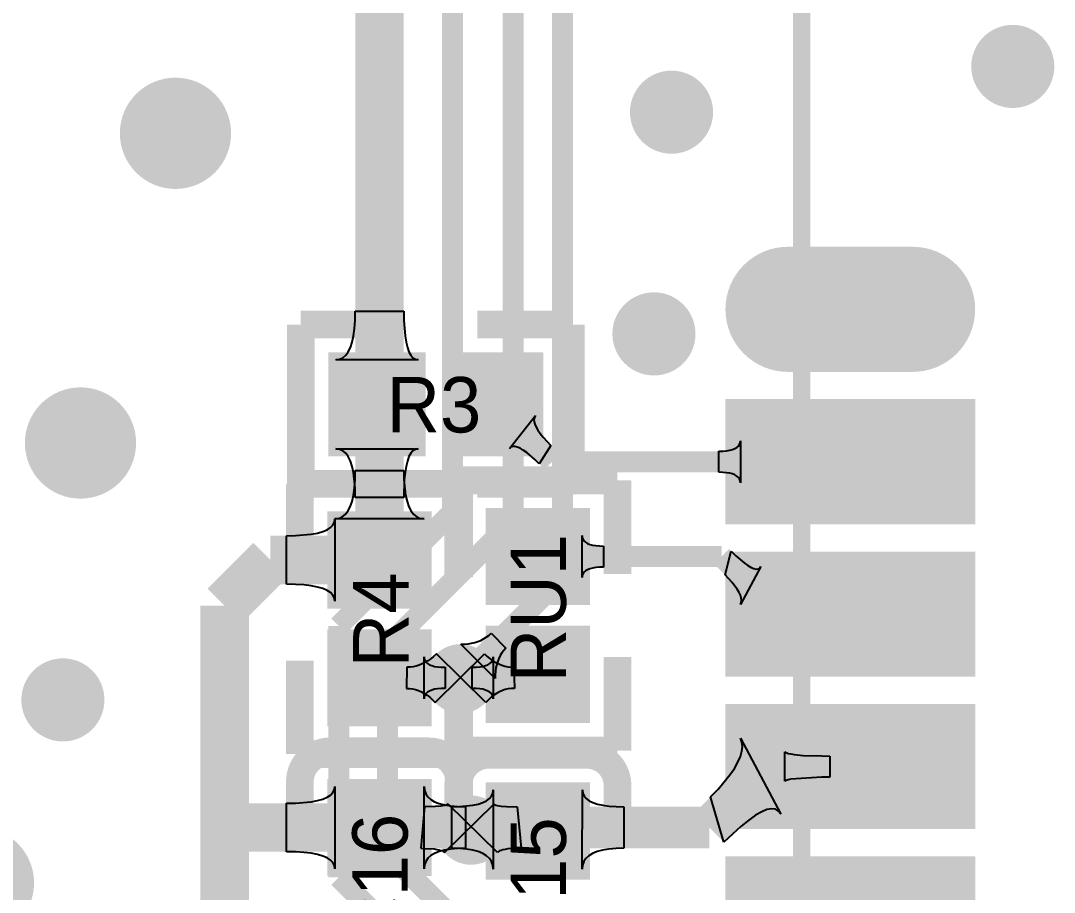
# Model space of a CAD drawing. Extents: x 53.3 to 135, y 28 to 125.4.
# Drawn here: x 108.38 to 115.84, y 51.77 to 58.06 of the extents above; entities that cross this region are included whole.
import ezdxf

# ---------------------------------------------------------------- set-up
doc = ezdxf.new("R2010")
doc.units = 0
doc.header["$MEASUREMENT"] = 0
for name, color, linetype in [('BOTTOMLAYER', 5, 'CONTINUOUS'), ('BOTTOMSOLDER', 6, 'CONTINUOUS'), ('MULTILAYER', 9, 'CONTINUOUS'), ('TOPLAYER', 1, 'CONTINUOUS'), ('TOPOVERLAY', 2, 'CONTINUOUS'), ('TOPPASTE', 8, 'CONTINUOUS'), ('TOPSOLDER', 216, 'CONTINUOUS')]:
    doc.layers.add(name, color=color, linetype=linetype)

msp = doc.modelspace()

# ---------------------------------------------------------------- linework, layer by layer
at = {"layer": 'BOTTOMLAYER'}
for p, q in [((111.660755, 53.576438), (111.683168, 53.583451)), ((111.683168, 53.583451), (111.704402, 53.592085)), ((111.704402, 53.592085), (111.724455, 53.602336)), ((111.724455, 53.602336), (111.743327, 53.614211)), ((111.743327, 53.614211), (111.761021, 53.627703)), ((111.761021, 53.627703), (111.777536, 53.642816)), ((111.777536, 53.642816), (111.885016, 53.535336)), ((111.559299, 53.564587), (111.586434, 53.56512)), ((111.806787, 53.317099), (111.559299, 53.564587)), ((111.586434, 53.56512), (111.612388, 53.567272)), ((111.612388, 53.567272), (111.637161, 53.571046)), ((111.637161, 53.571046), (111.660755, 53.576438)), ((111.869903, 53.518821), (111.856411, 53.501127)), ((111.885016, 53.535336), (111.869903, 53.518821)), ((111.825651, 53.440968), (111.818638, 53.418555)), ((111.834285, 53.462202), (111.825651, 53.440968)), ((111.844536, 53.482255), (111.834285, 53.462202)), ((111.856411, 53.501127), (111.844536, 53.482255)), ((111.809472, 53.370188), (111.80732, 53.344234)), ((111.813246, 53.394961), (111.809472, 53.370188)), ((111.818638, 53.418555), (111.813246, 53.394961)), ((111.80732, 53.344234), (111.806787, 53.317099))]:
    msp.add_line(p, q, dxfattribs=at)
at = {"layer": 'BOTTOMLAYER', "const_width": 0.152001}
for points in [[(111.9378, 54.4576), (111.9378, 62.5348)], [(111.498601, 54.516203), (111.498601, 62.211999)], [(112.2934, 54.0512), (112.2934, 59.9694)], [(110.678798, 53.6964), (111.498601, 54.516203)], [(111.030799, 53.550599), (111.9378, 54.4576)], [(111.5568, 53.3146), (112.2934, 54.0512)], [(110.678798, 51.881202), (110.678798, 53.6964)], [(111.030799, 52.062601), (111.030799, 53.550599)], [(111.030799, 52.062601), (111.959601, 51.133799)], [(110.678798, 51.881202), (111.6076, 50.9524)]]:
    msp.add_lwpolyline(points, dxfattribs=at)
at = {"layer": 'BOTTOMLAYER'}
for points, const_width in [([(115.3946, 57.7342, 1), (115.6946, 57.7342, 1)], 0.299999), ([(112.9308, 57.404, 1), (113.2308, 57.404, 1)], 0.299999), ([(109.3494, 57.2516, 1), (109.6494, 57.2516, 1)], 0.299999), ([(112.8038, 55.8038, 1), (113.1038, 55.8038, 1)], 0.299999), ([(108.6636, 55.0164, 1), (108.9636, 55.0164, 1)], 0.299999), ([(111.431802, 53.3146, 1), (111.681798, 53.3146, 1)], 0.249999), ([(108.5366, 53.1622, 1), (108.8366, 53.1622, 1)], 0.299999), ([(111.508002, 52.2224, 1), (111.757998, 52.2224, 1)], 0.249999)]:
    msp.add_lwpolyline(points, format="xyb", close=True, dxfattribs=dict(at, const_width=const_width))
at = {"layer": 'BOTTOMSOLDER', "const_width": 0.401599}
for points in [[(109.2986, 57.2516, 1), (109.7002, 57.2516, 1)], [(108.6128, 55.0164, 1), (109.0144, 55.0164, 1)], [(107.8762, 51.8414, 1), (108.2778, 51.8414, 1)]]:
    msp.add_lwpolyline(points, format="xyb", close=True, dxfattribs=at)
at = {"layer": 'MULTILAYER'}
for points, const_width in [([(115.3946, 57.7342, 1), (115.6946, 57.7342, 1)], 0.299999), ([(112.9308, 57.404, 1), (113.2308, 57.404, 1)], 0.299999), ([(109.3494, 57.2516, 1), (109.6494, 57.2516, 1)], 0.299999), ([(112.8038, 55.8038, 1), (113.1038, 55.8038, 1)], 0.299999), ([(108.6636, 55.0164, 1), (108.9636, 55.0164, 1)], 0.299999), ([(111.431802, 53.3146, 1), (111.681798, 53.3146, 1)], 0.249999), ([(108.5366, 53.1622, 1), (108.8366, 53.1622, 1)], 0.299999), ([(111.508002, 52.2224, 1), (111.757998, 52.2224, 1)], 0.249999)]:
    msp.add_lwpolyline(points, format="xyb", close=True, dxfattribs=dict(at, const_width=const_width))
at = {"layer": 'TOPLAYER'}
for p, q in [((110.791978, 55.841753), (110.796194, 55.901252)), ((110.796194, 55.901252), (110.797599, 55.967752)), ((110.797599, 55.967752), (111.147601, 55.967752)), ((111.147601, 55.967752), (111.148632, 55.901252)), ((111.148632, 55.901252), (111.1569, 55.789253)), ((110.78495, 55.789253), (110.791978, 55.841753)), ((110.775112, 55.743752), (110.78495, 55.789253)), ((111.1569, 55.789253), (111.164136, 55.743752)), ((110.72873, 55.649254), (110.747, 55.673752)), ((110.747, 55.673752), (110.762461, 55.705253)), ((110.762461, 55.705253), (110.775112, 55.743752)), ((111.164136, 55.743752), (111.173438, 55.705253)), ((111.173438, 55.705253), (111.184804, 55.673752)), ((111.184804, 55.673752), (111.198241, 55.649254)), ((110.657046, 55.617753), (110.683751, 55.621253)), ((111.250948, 55.617753), (110.657046, 55.617753)), ((110.683751, 55.621253), (110.707645, 55.631753)), ((110.707645, 55.631753), (110.72873, 55.649254)), ((111.198241, 55.649254), (111.213743, 55.631753)), ((111.213743, 55.631753), (111.231312, 55.621253)), ((111.231312, 55.621253), (111.250948, 55.617753)), ((111.910988, 54.976895), (112.097901, 55.213811)), ((112.090716, 55.201155), (112.087584, 55.186532)), ((112.087584, 55.186532), (112.088506, 55.169946)), ((112.088506, 55.169946), (112.093479, 55.151396)), ((112.097901, 55.213811), (112.090716, 55.201155)), ((112.093479, 55.151396), (112.102506, 55.130883)), ((112.102506, 55.130883), (112.115585, 55.108404)), ((112.115585, 55.108404), (112.132717, 55.083961)), ((112.132717, 55.083961), (112.153903, 55.057556)), ((112.153903, 55.057556), (112.208429, 54.998849)), ((113.563735, 54.994444), (113.571487, 55.005844)), ((113.571487, 55.005844), (113.576141, 55.018765)), ((113.576141, 55.018765), (113.57769, 55.033205)), ((113.57769, 55.033205), (113.57769, 54.729202)), ((110.683751, 54.970347), (110.657046, 54.973847)), ((110.657046, 54.973847), (111.250948, 54.973847)), ((110.707645, 54.959847), (110.683751, 54.970347)), ((110.72873, 54.942346), (110.707645, 54.959847)), ((110.747, 54.917848), (110.72873, 54.942346)), ((111.198241, 54.942346), (111.184804, 54.917848)), ((111.213743, 54.959847), (111.198241, 54.942346)), ((111.231312, 54.970347), (111.213743, 54.959847)), ((111.250948, 54.973847), (111.231312, 54.970347)), ((111.921427, 54.986298), (111.910988, 54.976895)), ((111.934325, 54.991155), (111.921427, 54.986298)), ((111.94968, 54.991465), (111.934325, 54.991155)), ((111.96749, 54.987231), (111.94968, 54.991465)), ((111.987757, 54.978452), (111.96749, 54.987231)), ((112.010482, 54.965125), (111.987757, 54.978452)), ((112.035664, 54.947254), (112.010482, 54.965125)), ((112.093398, 54.897873), (112.035664, 54.947254)), ((112.208429, 54.998849), (112.12595, 54.866367)), ((113.422641, 54.957203), (113.4521, 54.957965)), ((113.422641, 54.805204), (113.422641, 54.957203)), ((113.4521, 54.957965), (113.478457, 54.960243)), ((113.478457, 54.960243), (113.501716, 54.964043)), ((113.501716, 54.964043), (113.521874, 54.969364)), ((113.521874, 54.969364), (113.538927, 54.976204)), ((113.538927, 54.976204), (113.552882, 54.984564)), ((113.552882, 54.984564), (113.563735, 54.994444)), ((110.762461, 54.886347), (110.747, 54.917848)), ((110.775112, 54.847848), (110.762461, 54.886347)), ((111.173438, 54.886347), (111.164136, 54.847848)), ((111.184804, 54.917848), (111.173438, 54.886347)), ((112.12595, 54.866367), (112.093398, 54.897873)), ((110.78495, 54.802347), (110.775112, 54.847848)), ((110.796194, 54.690348), (110.78495, 54.802347)), ((110.796131, 54.751854), (110.797599, 54.818354)), ((110.797599, 54.818354), (111.147601, 54.818354)), ((111.147601, 54.818354), (111.149069, 54.751854)), ((111.1569, 54.802347), (111.151733, 54.749847)), ((111.164136, 54.847848), (111.1569, 54.802347)), ((113.4521, 54.804442), (113.422641, 54.805204)), ((113.478457, 54.802164), (113.4521, 54.804442)), ((113.501716, 54.798364), (113.478457, 54.802164)), ((113.521874, 54.793043), (113.501716, 54.798364)), ((113.538927, 54.786202), (113.521874, 54.793043)), ((113.552882, 54.777843), (113.538927, 54.786202)), ((113.563735, 54.767963), (113.552882, 54.777843)), ((110.791722, 54.692354), (110.796131, 54.751854)), ((111.151733, 54.749847), (111.147601, 54.623848)), ((111.149069, 54.751854), (111.160824, 54.639855)), ((113.571487, 54.756563), (113.563735, 54.767963)), ((113.576141, 54.743642), (113.571487, 54.756563)), ((113.57769, 54.729202), (113.576141, 54.743642)), ((110.774089, 54.594354), (110.784376, 54.639855)), ((110.784376, 54.639855), (110.791722, 54.692354)), ((110.797599, 54.623848), (110.796194, 54.690348)), ((111.160824, 54.639855), (111.171111, 54.594354)), ((110.744698, 54.524354), (110.760863, 54.555855)), ((110.760863, 54.555855), (110.774089, 54.594354)), ((111.147601, 54.623848), (110.797599, 54.623848)), ((111.171111, 54.594354), (111.184337, 54.555855)), ((111.184337, 54.555855), (111.200501, 54.524354)), ((110.67857, 54.471854), (110.70355, 54.482355)), ((110.70355, 54.482355), (110.725593, 54.499855)), ((110.725593, 54.499855), (110.744698, 54.524354)), ((111.200501, 54.524354), (111.219607, 54.499855)), ((111.219607, 54.499855), (111.241649, 54.482355)), ((111.241649, 54.482355), (111.26663, 54.471854)), ((110.594648, 54.390305), (110.619146, 54.40616)), ((110.619146, 54.40616), (110.636647, 54.424453)), ((110.636647, 54.424453), (110.647147, 54.445184)), ((110.647147, 54.445184), (110.650647, 54.468354)), ((110.650647, 54.468354), (110.67857, 54.471854)), ((110.650647, 54.468354), (110.650647, 53.874452)), ((111.294553, 54.468354), (110.650647, 54.468354)), ((111.26663, 54.471854), (111.294553, 54.468354)), ((110.300648, 54.346404), (110.367148, 54.347623)), ((110.300648, 53.996402), (110.300648, 54.346404)), ((110.367148, 54.347623), (110.479147, 54.357379)), ((110.479147, 54.357379), (110.524648, 54.365916)), ((110.524648, 54.365916), (110.563147, 54.376891)), ((110.563147, 54.376891), (110.594648, 54.390305)), ((112.434505, 54.044797), (112.434505, 54.348799)), ((112.434505, 54.348799), (112.436054, 54.334359)), ((112.436054, 54.334359), (112.440707, 54.321438)), ((112.440707, 54.321438), (112.448459, 54.310039)), ((112.448459, 54.310039), (112.459313, 54.300158)), ((112.459313, 54.300158), (112.473268, 54.291799)), ((112.473268, 54.291799), (112.490321, 54.284959)), ((112.490321, 54.284959), (112.510479, 54.279637)), ((112.510479, 54.279637), (112.533737, 54.275838)), ((112.533737, 54.275838), (112.560095, 54.273559)), ((112.560095, 54.273559), (112.589554, 54.2728)), ((112.589554, 54.2728), (112.589554, 54.120796)), ((113.467162, 54.065358), (113.511848, 54.235632)), ((113.511848, 54.235632), (113.546077, 54.202449)), ((113.546077, 54.202449), (113.606047, 54.150834)), ((112.490321, 54.108637), (112.473268, 54.101797)), ((112.510479, 54.113958), (112.490321, 54.108637)), ((112.533737, 54.117758), (112.510479, 54.113958)), ((112.560095, 54.120037), (112.533737, 54.117758)), ((112.589554, 54.120796), (112.560095, 54.120037)), ((113.726811, 54.125104), (113.57769, 53.850395)), ((113.606047, 54.150834), (113.631787, 54.132404)), ((113.631787, 54.132404), (113.654698, 54.118891)), ((113.654698, 54.118891), (113.674779, 54.110298)), ((113.674779, 54.110298), (113.692031, 54.106623)), ((113.692031, 54.106623), (113.706453, 54.107865)), ((113.706453, 54.107865), (113.718048, 54.114024)), ((113.718048, 54.114024), (113.726811, 54.125104)), ((112.436054, 54.059237), (112.434505, 54.044797)), ((112.440707, 54.072158), (112.436054, 54.059237)), ((112.448459, 54.083557), (112.440707, 54.072158)), ((112.459313, 54.093438), (112.448459, 54.083557)), ((112.473268, 54.101797), (112.459313, 54.093438)), ((113.518709, 54.009633), (113.467162, 54.065358)), ((110.367148, 53.995183), (110.300648, 53.996402)), ((110.426647, 53.991525), (110.367148, 53.995183)), ((110.479147, 53.985427), (110.426647, 53.991525)), ((110.524648, 53.97689), (110.479147, 53.985427)), ((110.563147, 53.965914), (110.524648, 53.97689)), ((110.594648, 53.952501), (110.563147, 53.965914)), ((113.538963, 53.984157), (113.518709, 54.009633)), ((113.555536, 53.960273), (113.538963, 53.984157)), ((113.568429, 53.937982), (113.555536, 53.960273)), ((110.619146, 53.936646), (110.594648, 53.952501)), ((110.636647, 53.918355), (110.619146, 53.936646)), ((110.647147, 53.897621), (110.636647, 53.918355)), ((110.650647, 53.874452), (110.647147, 53.897621)), ((113.577642, 53.917281), (113.568429, 53.937982)), ((113.583174, 53.898173), (113.577642, 53.917281)), ((113.585028, 53.880654), (113.583174, 53.898173)), ((113.57769, 53.850395), (113.583199, 53.864728)), ((113.583199, 53.864728), (113.585028, 53.880654)), ((111.294553, 53.169401), (111.294553, 53.473403)), ((111.294553, 53.473403), (111.296072, 53.458963)), ((111.296072, 53.458963), (111.300633, 53.446042)), ((111.300633, 53.446042), (111.308233, 53.434643)), ((111.321832, 53.444927), (111.300958, 53.432319)), ((111.308233, 53.434643), (111.318873, 53.424762)), ((111.34248, 53.459477), (111.321832, 53.444927)), ((111.362901, 53.475964), (111.34248, 53.459477)), ((111.383092, 53.494391), (111.362901, 53.475964)), ((111.373569, 53.144522), (111.730508, 53.494391)), ((111.740031, 53.144522), (111.383092, 53.494391)), ((111.730508, 53.494391), (111.750699, 53.475964)), ((111.750699, 53.475964), (111.77112, 53.459477)), ((111.769327, 53.424762), (111.779967, 53.434643)), ((111.77112, 53.459477), (111.791768, 53.444927)), ((111.779967, 53.434643), (111.787567, 53.446042)), ((111.787567, 53.446042), (111.792128, 53.458963)), ((111.791768, 53.444927), (111.812641, 53.432319)), ((111.792128, 53.458963), (111.793647, 53.473403)), ((111.793647, 53.473403), (111.793647, 53.169401)), ((111.17091, 53.397404), (111.16657, 53.2454)), ((111.193156, 53.398372), (111.17091, 53.397404)), ((111.215173, 53.401283), (111.193156, 53.398372)), ((111.236961, 53.406131), (111.215173, 53.401283)), ((111.25852, 53.412921), (111.236961, 53.406131)), ((111.279854, 53.421651), (111.25852, 53.412921)), ((111.300958, 53.432319), (111.279854, 53.421651)), ((111.318873, 53.424762), (111.332554, 53.416403)), ((111.332554, 53.416403), (111.349272, 53.409563)), ((111.349272, 53.409563), (111.369033, 53.404242)), ((111.369033, 53.404242), (111.391835, 53.400442)), ((111.391835, 53.400442), (111.417674, 53.398163)), ((111.417674, 53.398163), (111.446554, 53.397404)), ((111.446554, 53.397404), (111.446554, 53.2454)), ((111.641646, 53.397404), (111.670526, 53.398163)), ((111.641646, 53.2454), (111.641646, 53.397404)), ((111.670526, 53.398163), (111.696365, 53.400442)), ((111.696365, 53.400442), (111.719167, 53.404242)), ((111.719167, 53.404242), (111.738928, 53.409563)), ((111.738928, 53.409563), (111.755646, 53.416403)), ((111.755646, 53.416403), (111.769327, 53.424762)), ((111.812641, 53.432319), (111.833746, 53.421651)), ((111.833746, 53.421651), (111.85508, 53.412921)), ((111.85508, 53.412921), (111.876639, 53.406131)), ((111.876639, 53.406131), (111.898427, 53.401283)), ((111.898427, 53.401283), (111.920444, 53.398372)), ((111.920444, 53.398372), (111.94269, 53.397404)), ((111.94269, 53.397404), (111.94703, 53.2454)), ((111.16657, 53.2454), (111.189044, 53.244392)), ((111.189044, 53.244392), (111.211124, 53.241367)), ((111.211124, 53.241367), (111.23281, 53.236322)), ((111.23281, 53.236322), (111.254103, 53.229261)), ((111.254103, 53.229261), (111.275, 53.220181)), ((111.275, 53.220181), (111.295503, 53.209086)), ((111.318873, 53.218042), (111.308233, 53.208161)), ((111.332554, 53.226401), (111.318873, 53.218042)), ((111.349272, 53.233241), (111.332554, 53.226401)), ((111.369033, 53.238563), (111.349272, 53.233241)), ((111.391835, 53.242362), (111.369033, 53.238563)), ((111.417674, 53.244641), (111.391835, 53.242362)), ((111.446554, 53.2454), (111.417674, 53.244641)), ((111.670526, 53.244641), (111.641646, 53.2454)), ((111.696365, 53.242362), (111.670526, 53.244641)), ((111.719167, 53.238563), (111.696365, 53.242362)), ((111.738928, 53.233241), (111.719167, 53.238563)), ((111.755646, 53.226401), (111.738928, 53.233241)), ((111.769327, 53.218042), (111.755646, 53.226401)), ((111.779967, 53.208161), (111.769327, 53.218042)), ((111.8386, 53.220181), (111.818097, 53.209086)), ((111.859497, 53.229261), (111.8386, 53.220181)), ((111.88079, 53.236322), (111.859497, 53.229261)), ((111.902476, 53.241367), (111.88079, 53.236322)), ((111.924556, 53.244392), (111.902476, 53.241367)), ((111.94703, 53.2454), (111.924556, 53.244392)), ((111.296072, 53.183841), (111.294553, 53.169401)), ((111.295503, 53.209086), (111.315612, 53.195972)), ((111.300633, 53.196762), (111.296072, 53.183841)), ((111.308233, 53.208161), (111.300633, 53.196762)), ((111.315612, 53.195972), (111.335325, 53.180839)), ((111.335325, 53.180839), (111.354644, 53.163691)), ((111.354644, 53.163691), (111.373569, 53.144522)), ((111.758956, 53.163691), (111.740031, 53.144522)), ((111.778275, 53.180839), (111.758956, 53.163691)), ((111.797988, 53.195972), (111.778275, 53.180839)), ((111.787567, 53.196762), (111.779967, 53.208161)), ((111.792128, 53.183841), (111.787567, 53.196762)), ((111.793647, 53.169401), (111.792128, 53.183841)), ((111.818097, 53.209086), (111.797988, 53.195972)), ((113.588637, 52.857728), (113.57769, 52.886506)), ((113.57769, 52.886506), (113.87091, 52.337294)), ((113.592371, 52.825917), (113.588637, 52.857728)), ((113.578193, 52.753194), (113.588889, 52.791073)), ((113.588889, 52.791073), (113.592371, 52.825917)), ((113.899597, 52.575066), (113.899597, 52.787329)), ((113.899597, 52.787329), (113.908261, 52.781604)), ((113.908261, 52.781604), (113.922185, 52.776483)), ((113.922185, 52.776483), (113.941367, 52.771962)), ((113.941367, 52.771962), (113.96581, 52.768045)), ((113.96581, 52.768045), (114.030473, 52.76202)), ((114.030473, 52.76202), (114.166917, 52.757499)), ((113.535158, 52.668343), (113.560283, 52.712285)), ((113.560283, 52.712285), (113.578193, 52.753194)), ((114.166917, 52.757499), (114.222919, 52.757197)), ((114.222919, 52.757197), (114.222919, 52.605198)), ((113.416494, 52.518318), (113.502818, 52.621365)), ((113.502818, 52.621365), (113.535158, 52.668343)), ((113.908261, 52.580791), (113.899597, 52.575066)), ((113.922185, 52.585912), (113.908261, 52.580791)), ((113.941367, 52.590433), (113.922185, 52.585912)), ((114.166917, 52.604896), (113.941367, 52.590433)), ((114.222919, 52.605198), (114.166917, 52.604896)), ((110.594656, 52.459903), (110.619154, 52.475757)), ((110.619154, 52.475757), (110.636655, 52.494048)), ((110.636655, 52.494048), (110.647155, 52.514782)), ((110.647155, 52.514782), (110.650655, 52.537952)), ((110.650655, 52.537952), (110.650655, 51.944049)), ((111.29456, 51.944049), (111.29456, 52.537952)), ((111.29456, 52.537952), (111.29756, 52.510032)), ((111.29756, 52.510032), (111.306559, 52.485049)), ((111.306559, 52.485049), (111.32156, 52.463007)), ((111.76665, 52.450561), (111.781651, 52.468793)), ((111.781651, 52.468793), (111.79065, 52.489458)), ((111.79065, 52.489458), (111.79365, 52.512552)), ((111.79365, 52.512552), (111.79365, 51.941001)), ((112.434507, 51.941001), (112.437555, 52.512552)), ((112.437555, 52.512552), (112.440555, 52.489458)), ((112.440555, 52.489458), (112.449554, 52.468793)), ((112.449554, 52.468793), (112.464555, 52.450561)), ((113.362511, 52.462242), (113.416494, 52.518318)), ((110.300656, 52.415999), (110.367155, 52.417221)), ((110.300656, 52.066002), (110.300656, 52.415999)), ((110.367155, 52.417221), (110.479154, 52.426977)), ((110.479154, 52.426977), (110.524656, 52.435511)), ((110.524656, 52.435511), (110.563155, 52.446489)), ((110.563155, 52.446489), (110.594656, 52.459903)), ((111.298408, 52.391), (111.270318, 52.091001)), ((111.375713, 52.392727), (111.298408, 52.391)), ((111.32156, 52.463007), (111.342561, 52.443903)), ((111.342561, 52.443903), (111.369561, 52.427739)), ((111.369561, 52.427739), (111.402561, 52.414513)), ((111.414664, 52.395801), (111.375713, 52.392727)), ((111.402561, 52.414513), (111.44156, 52.404226)), ((111.430361, 52.397911), (111.414664, 52.395801)), ((111.443541, 52.400408), (111.430361, 52.397911)), ((111.44156, 52.404226), (111.486559, 52.396878)), ((111.441939, 52.061168), (111.798021, 52.410197)), ((111.454207, 52.403286), (111.443541, 52.400408)), ((111.462353, 52.40655), (111.454207, 52.403286)), ((111.467979, 52.410197), (111.462353, 52.40655)), ((111.824061, 52.061168), (111.467979, 52.410197)), ((111.486559, 52.396878), (111.53756, 52.392471)), ((111.493651, 52.391), (111.550651, 52.392217)), ((111.493651, 52.091001), (111.493651, 52.391)), ((111.53756, 52.392471), (111.59456, 52.391)), ((111.550651, 52.392217), (111.64665, 52.40194)), ((111.59456, 52.391), (111.59456, 52.091001)), ((111.64665, 52.40194), (111.685649, 52.410449)), ((111.685649, 52.410449), (111.718649, 52.421389)), ((111.718649, 52.421389), (111.745649, 52.434759)), ((111.745649, 52.434759), (111.76665, 52.450561)), ((111.798021, 52.410197), (111.803647, 52.40655)), ((111.803647, 52.40655), (111.811793, 52.403286)), ((111.811793, 52.403286), (111.822459, 52.400408)), ((111.822459, 52.400408), (111.835639, 52.397911)), ((111.835639, 52.397911), (111.851336, 52.395801)), ((111.851336, 52.395801), (111.890287, 52.392727)), ((111.890287, 52.392727), (111.967592, 52.391)), ((111.967592, 52.391), (111.995682, 52.091001)), ((112.464555, 52.450561), (112.485556, 52.434759)), ((112.485556, 52.434759), (112.512556, 52.421389)), ((112.512556, 52.421389), (112.545556, 52.410449)), ((112.545556, 52.410449), (112.584555, 52.40194)), ((112.584555, 52.40194), (112.629554, 52.395862)), ((112.629554, 52.395862), (112.680554, 52.392217)), ((112.680554, 52.392217), (112.737555, 52.391)), ((112.737555, 52.391), (112.737555, 52.091001)), ((113.459466, 52.134935), (113.362511, 52.462242)), ((113.687857, 52.329872), (113.638736, 52.295387)), ((113.731662, 52.354858), (113.687857, 52.329872)), ((113.770146, 52.370345), (113.731662, 52.354858)), ((113.803313, 52.376332), (113.770146, 52.370345)), ((113.831164, 52.372819), (113.803313, 52.376332)), ((113.853697, 52.359806), (113.831164, 52.372819)), ((113.87091, 52.337294), (113.853697, 52.359806)), ((113.584299, 52.251404), (113.459466, 52.134935)), ((113.638736, 52.295387), (113.584299, 52.251404)), ((111.270318, 52.091001), (111.298393, 52.090704)), ((111.298393, 52.090704), (111.368073, 52.086228)), ((111.550651, 52.0895), (111.493651, 52.091001)), ((111.59456, 52.091001), (111.53756, 52.08953)), ((111.967607, 52.090704), (111.897927, 52.086228)), ((111.995682, 52.091001), (111.967607, 52.090704)), ((112.737555, 52.091001), (112.68012, 52.0895)), ((110.367155, 52.06478), (110.300656, 52.066002)), ((110.426655, 52.061123), (110.367155, 52.06478)), ((110.479154, 52.055024), (110.426655, 52.061123)), ((110.524656, 52.04649), (110.479154, 52.055024)), ((110.563155, 52.035512), (110.524656, 52.04649)), ((110.594656, 52.022098), (110.563155, 52.035512)), ((110.619154, 52.006243), (110.594656, 52.022098)), ((111.32156, 52.018994), (111.306559, 51.996952)), ((111.342561, 52.038098), (111.32156, 52.018994)), ((111.369561, 52.054262), (111.342561, 52.038098)), ((111.368073, 52.086228), (111.386447, 52.083543)), ((111.402561, 52.067488), (111.369561, 52.054262)), ((111.386447, 52.083543), (111.402396, 52.080262)), ((111.402396, 52.080262), (111.415919, 52.076383)), ((111.44156, 52.077775), (111.402561, 52.067488)), ((111.415919, 52.076383), (111.427019, 52.071908)), ((111.427019, 52.071908), (111.435693, 52.066838)), ((111.435693, 52.066838), (111.441939, 52.061168)), ((111.486559, 52.085123), (111.44156, 52.077775)), ((111.53756, 52.08953), (111.486559, 52.085123)), ((111.601651, 52.085001), (111.550651, 52.0895)), ((111.64665, 52.077501), (111.601651, 52.085001)), ((111.685649, 52.067), (111.64665, 52.077501)), ((111.718649, 52.0535), (111.685649, 52.067)), ((111.745649, 52.037), (111.718649, 52.0535)), ((111.76665, 52.017501), (111.745649, 52.037)), ((111.781651, 51.995001), (111.76665, 52.017501)), ((111.830307, 52.066838), (111.824061, 52.061168)), ((111.838981, 52.071908), (111.830307, 52.066838)), ((111.850081, 52.076383), (111.838981, 52.071908)), ((111.863604, 52.080262), (111.850081, 52.076383)), ((111.879553, 52.083543), (111.863604, 52.080262)), ((111.897927, 52.086228), (111.879553, 52.083543)), ((112.462117, 52.017501), (112.446885, 51.995001)), ((112.483379, 52.037), (112.462117, 52.017501)), ((112.510669, 52.0535), (112.483379, 52.037)), ((112.543989, 52.067), (112.510669, 52.0535)), ((112.583336, 52.077501), (112.543989, 52.067)), ((112.628713, 52.085001), (112.583336, 52.077501)), ((112.68012, 52.0895), (112.628713, 52.085001)), ((110.636655, 51.987953), (110.619154, 52.006243)), ((110.647155, 51.967219), (110.636655, 51.987953)), ((110.650655, 51.944049), (110.647155, 51.967219)), ((111.29756, 51.971969), (111.29456, 51.944049)), ((111.306559, 51.996952), (111.29756, 51.971969)), ((111.79065, 51.9695), (111.781651, 51.995001)), ((111.79365, 51.941001), (111.79065, 51.9695)), ((112.437682, 51.9695), (112.434507, 51.941001)), ((112.446885, 51.995001), (112.437682, 51.9695))]:
    msp.add_line(p, q, dxfattribs=at)
for points, const_width in [([(110.9726, 54.171403), (110.9726, 65.8622)], 0.349999), ([(113.921629, 55.981095), (114.821627, 55.981095)], 0.700001), ([(111.803998, 55.2958), (112.218594, 54.881203)], 0.152001), ([(112.218594, 54.881203), (114.371592, 54.881203)], 0.152001), ([(109.855, 53.841203), (110.1852, 54.171403)], 0.349999), ([(110.1852, 54.171403), (110.9726, 54.171403)], 0.349999), ([(112.1156, 54.196798), (113.443202, 54.196798)], 0.152001), ([(113.443202, 54.196798), (113.858799, 53.781201)], 0.152001), ([(109.855, 48.641), (109.855, 53.841203)], 0.349999), ([(113.858799, 53.781201), (114.371592, 53.781201)], 0.152001), ([(110.9726, 53.321402), (112.090205, 53.321402)], 0.152001), ([(113.3534, 52.241), (113.793598, 52.681198)], 0.299999), ([(113.793598, 52.681198), (114.371592, 52.681198)], 0.152001), ([(109.8804, 52.241), (110.972608, 52.241)], 0.349999), ([(110.972608, 52.241), (113.3534, 52.241)], 0.299999)]:
    msp.add_lwpolyline(points, dxfattribs=dict(at, const_width=const_width))
for points, const_width in [([(115.3946, 57.7342, 1), (115.6946, 57.7342, 1)], 0.299999), ([(112.9308, 57.404, 1), (113.2308, 57.404, 1)], 0.299999), ([(109.3494, 57.2516, 1), (109.6494, 57.2516, 1)], 0.299999), ([(113.746628, 55.981095, 1), (114.09663, 55.981095, 1)], 0.349999), ([(114.646626, 55.981095, 1), (114.996628, 55.981095, 1)], 0.349999), ([(112.8038, 55.8038, 1), (113.1038, 55.8038, 1)], 0.299999), ([(108.6636, 55.0164, 1), (108.9636, 55.0164, 1)], 0.299999), ([(111.431802, 53.3146, 1), (111.681798, 53.3146, 1)], 0.249999), ([(108.5366, 53.1622, 1), (108.8366, 53.1622, 1)], 0.299999), ([(111.508002, 52.2224, 1), (111.757998, 52.2224, 1)], 0.249999)]:
    msp.add_lwpolyline(points, format="xyb", close=True, dxfattribs=dict(at, const_width=const_width))
for points in [[(111.253996, 55.620801), (110.653998, 55.620801), (111.253996, 54.970799), (110.653998, 54.970799)], [(112.103997, 55.620801), (111.503998, 55.620801), (112.103997, 54.970799), (111.503998, 54.970799)], [(115.171591, 55.231203), (113.571594, 55.231203), (115.171591, 54.531204), (113.571594, 54.531204)], [(111.790599, 54.496797), (111.790599, 53.896798), (112.440601, 54.496797), (112.440601, 53.896798)], [(111.297601, 53.871404), (111.297601, 54.471402), (110.647599, 53.871404), (110.647599, 54.471402)], [(115.171591, 54.1312), (113.571594, 54.1312), (115.171591, 53.431201), (113.571594, 53.431201)], [(111.297601, 53.021403), (111.297601, 53.621402), (110.647599, 53.021403), (110.647599, 53.621402)], [(111.790599, 53.646796), (111.790599, 53.046798), (112.440601, 53.646796), (112.440601, 53.046798)], [(115.171591, 53.031197), (113.571594, 53.031197), (115.171591, 52.331198), (113.571594, 52.331198)], [(110.647607, 52.541), (110.647607, 51.941001), (111.297608, 52.541), (111.297608, 51.941001)], [(111.790602, 52.5156), (111.790602, 51.915601), (112.440603, 52.5156), (112.440603, 51.915601)], [(115.171606, 51.931202), (113.571609, 51.931202), (115.171606, 51.231203), (113.571609, 51.231203)]]:
    msp.add_solid(points, dxfattribs=at)
at = {"layer": 'TOPOVERLAY'}
for points, const_width in [([(114.020597, 46.050205), (114.020603, 60.782203)], 0.127), ([(110.404001, 54.720802), (110.404001, 55.870803)], 0.2), ([(110.404001, 55.870803), (111.079001, 55.870803)], 0.2), ([(111.678999, 55.870803), (112.353999, 55.870803)], 0.2), ([(112.353999, 54.720802), (112.353999, 55.870803)], 0.2), ([(110.397602, 54.721399), (111.547603, 54.721399)], 0.2), ([(110.397602, 54.046399), (110.397602, 54.721399)], 0.2), ([(110.404001, 54.720802), (111.079001, 54.720802)], 0.2), ([(111.540597, 54.746799), (112.690598, 54.746799)], 0.2), ([(111.540597, 54.071799), (111.540597, 54.746799)], 0.2), ([(111.547603, 54.046399), (111.547603, 54.721399)], 0.2), ([(111.678999, 54.720802), (112.353999, 54.720802)], 0.2), ([(112.690598, 54.071799), (112.690598, 54.746799)], 0.2), ([(110.397602, 52.771401), (110.397602, 53.446401)], 0.2), ([(111.540597, 52.796801), (111.540597, 53.471801)], 0.2), ([(111.547603, 52.771401), (111.547603, 53.446401)], 0.2), ([(112.690598, 52.796801), (112.690598, 53.471801)], 0.2), ([(110.397602, 52.771401), (111.547603, 52.771401)], 0.2), ([(110.61761, 52.790997), (111.327606, 52.790997)], 0.2), ([(111.540597, 52.796801), (112.690598, 52.796801)], 0.2), ([(111.760605, 52.765597), (112.470601, 52.765597)], 0.2), ([(110.397607, 52.115997), (110.397607, 52.565998)], 0.2), ([(111.540602, 52.090597), (111.540602, 52.540598)], 0.2), ([(111.547605, 52.115999), (111.547605, 52.566001)], 0.2), ([(112.6906, 52.090599), (112.6906, 52.540601)], 0.2)]:
    msp.add_lwpolyline(points, dxfattribs=dict(at, const_width=const_width))
at = {"layer": 'TOPOVERLAY', "const_width": 0.2}
for points in [[(110.39761, 52.571002, -0.414214), (110.61761, 52.791002)], [(111.327606, 52.791002, -0.414214), (111.547605, 52.571002)], [(111.540605, 52.545602, -0.414214), (111.760605, 52.765602)], [(112.470601, 52.765602, -0.414214), (112.6906, 52.545602)]]:
    msp.add_lwpolyline(points, format="xyb", dxfattribs=at)
at = {"layer": 'TOPOVERLAY', "const_width": 0.1}
for points in [[(110.56761, 52.791002, 1), (110.667609, 52.791002, 1)], [(111.277606, 52.791002, 1), (111.377606, 52.791002, 1)], [(111.710605, 52.765602, 1), (111.810604, 52.765602, 1)], [(112.420601, 52.765602, 1), (112.5206, 52.765602, 1)], [(110.34761, 52.571002, 1), (110.44761, 52.571002, 1)], [(111.490605, 52.545602, 1), (111.590605, 52.545602, 1)], [(111.497605, 52.571002, 1), (111.597605, 52.571002, 1)], [(112.6406, 52.545602, 1), (112.7406, 52.545602, 1)]]:
    msp.add_lwpolyline(points, format="xyb", close=True, dxfattribs=at)
at = {"layer": 'TOPPASTE', "const_width": 0.700001}
msp.add_lwpolyline([(113.921629, 55.981095), (114.821627, 55.981095)], dxfattribs=at)
at = {"layer": 'TOPPASTE', "const_width": 0.349999}
for points in [[(113.746628, 55.981095, 1), (114.09663, 55.981095, 1)], [(114.646626, 55.981095, 1), (114.996628, 55.981095, 1)]]:
    msp.add_lwpolyline(points, format="xyb", close=True, dxfattribs=at)
at = {"layer": 'TOPPASTE'}
for points in [[(111.253996, 55.620801), (110.653998, 55.620801), (111.253996, 54.970799), (110.653998, 54.970799)], [(112.103997, 55.620801), (111.503998, 55.620801), (112.103997, 54.970799), (111.503998, 54.970799)], [(115.171591, 55.231203), (113.571594, 55.231203), (115.171591, 54.531204), (113.571594, 54.531204)], [(111.790599, 54.496797), (111.790599, 53.896798), (112.440601, 54.496797), (112.440601, 53.896798)], [(111.297601, 53.871404), (111.297601, 54.471402), (110.647599, 53.871404), (110.647599, 54.471402)], [(115.171591, 54.1312), (113.571594, 54.1312), (115.171591, 53.431201), (113.571594, 53.431201)], [(111.297601, 53.021403), (111.297601, 53.621402), (110.647599, 53.021403), (110.647599, 53.621402)], [(111.790599, 53.646796), (111.790599, 53.046798), (112.440601, 53.646796), (112.440601, 53.046798)], [(115.171591, 53.031197), (113.571594, 53.031197), (115.171591, 52.331198), (113.571594, 52.331198)], [(110.647607, 52.541), (110.647607, 51.941001), (111.297608, 52.541), (111.297608, 51.941001)], [(111.790602, 52.5156), (111.790602, 51.915601), (112.440603, 52.5156), (112.440603, 51.915601)], [(115.171606, 51.931202), (113.571609, 51.931202), (115.171606, 51.231203), (113.571609, 51.231203)]]:
    msp.add_solid(points, dxfattribs=at)
at = {"layer": 'TOPSOLDER'}
for points, const_width in [([(109.2986, 57.2516, 1), (109.7002, 57.2516, 1)], 0.401599), ([(113.695828, 55.981095, 1), (114.14743, 55.981095, 1)], 0.451599), ([(114.595826, 55.981095, 1), (115.047428, 55.981095, 1)], 0.451599), ([(108.6128, 55.0164, 1), (109.0144, 55.0164, 1)], 0.401599), ([(107.8762, 51.8414, 1), (108.2778, 51.8414, 1)], 0.401599)]:
    msp.add_lwpolyline(points, format="xyb", close=True, dxfattribs=dict(at, const_width=const_width))
at = {"layer": 'TOPSOLDER', "const_width": 0.903201}
msp.add_lwpolyline([(113.921629, 55.981095), (114.821627, 55.981095)], dxfattribs=at)
at = {"layer": 'TOPSOLDER'}
for points in [[(111.304796, 55.671601), (110.603198, 55.671601), (111.304796, 54.919999), (110.603198, 54.919999)], [(112.154797, 55.671601), (111.453198, 55.671601), (112.154797, 54.919999), (111.453198, 54.919999)], [(115.273191, 55.332803), (113.469994, 55.332803), (115.273191, 54.429604), (113.469994, 54.429604)], [(111.348401, 53.820604), (111.348401, 54.522202), (110.596799, 53.820604), (110.596799, 54.522202)], [(111.739799, 54.547597), (111.739799, 53.845998), (112.491401, 54.547597), (112.491401, 53.845998)], [(115.273191, 54.2328), (113.469994, 54.2328), (115.273191, 53.329601), (113.469994, 53.329601)], [(111.348401, 52.970603), (111.348401, 53.672202), (110.596799, 52.970603), (110.596799, 53.672202)], [(111.739799, 53.697596), (111.739799, 52.995998), (112.491401, 53.697596), (112.491401, 52.995998)], [(115.273191, 53.132797), (113.469994, 53.132797), (115.273191, 52.229598), (113.469994, 52.229598)], [(110.596807, 52.5918), (110.596807, 51.890201), (111.348408, 52.5918), (111.348408, 51.890201)], [(111.739802, 52.5664), (111.739802, 51.864801), (112.491403, 52.5664), (112.491403, 51.864801)], [(115.273206, 52.032802), (113.470009, 52.032802), (115.273206, 51.129603), (113.470009, 51.129603)]]:
    msp.add_solid(points, dxfattribs=at)

# ---------------------------------------------------------------- texts
at = {"layer": 'TOPOVERLAY'}
msp.add_text('R3', height=0.399999, dxfattribs=at).set_placement((111.0234, 55.0926))
for s, p in [('RU1', (112.3188, 53.2892)), ('R4', (111.182033, 53.397887)), ('C16', (111.1758, 51.3588)), ('C15', (112.3188, 51.3334))]:
    msp.add_text(s, height=0.399999, rotation=90, dxfattribs=at).set_placement(p)

doc.saveas('drawing.dxf')
